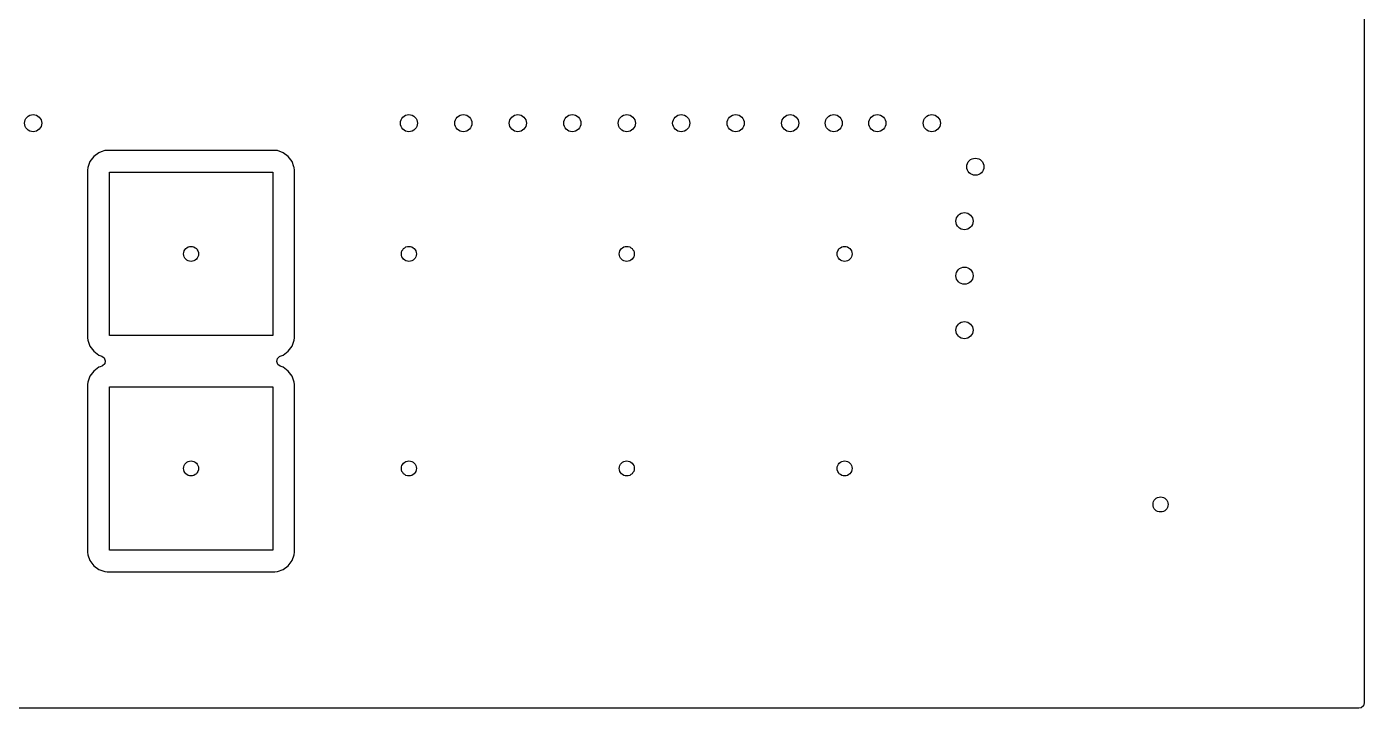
# Model space of a CAD drawing. Extents: x 0.01 to 1.99, y 0.01 to 1.59.
# Drawn here: x 0.759 to 1.987, y 0.013 to 0.638 of the extents above; entities that cross this region are included whole.
import ezdxf

# ---------------------------------------------------------------- set-up
doc = ezdxf.new("R2010")
doc.units = 0
doc.header["$MEASUREMENT"] = 0
doc.layers.add('BLACK', color=7, linetype='CONTINUOUS')

msp = doc.modelspace()

# ---------------------------------------------------------------- linework, layer by layer
at = {"layer": 'BLACK', "linetype": 'CONTINUOUS'}
for p, q in [((1.987, 1.5821), (1.987, 0.0179)), ((0.8207, 0.5193), (0.8172, 0.5147)), ((0.8253, 0.5228), (0.8207, 0.5193)), ((0.8276, 0.5236), (0.8253, 0.5228)), ((0.8253, 0.5228), (0.8253, 0.5228)), ((0.8253, 0.5228), (0.8253, 0.5228)), ((0.8307, 0.5248), (0.8276, 0.5236)), ((0.8331, 0.525), (0.8307, 0.5248)), ((0.8307, 0.5248), (0.8307, 0.5248)), ((0.8331, 0.525), (0.8331, 0.525)), ((0.9869, 0.525), (0.8331, 0.525)), ((0.8331, 0.525), (0.8331, 0.525)), ((0.9893, 0.5248), (0.9869, 0.525)), ((0.9869, 0.525), (0.9869, 0.525)), ((0.9869, 0.525), (0.9869, 0.525)), ((0.9947, 0.5228), (0.9893, 0.5248)), ((0.9893, 0.5248), (0.9893, 0.5248)), ((0.9893, 0.5248), (0.9893, 0.5248)), ((0.9993, 0.5193), (0.9947, 0.5228)), ((1.0028, 0.5147), (0.9993, 0.5193)), ((0.8152, 0.5093), (0.815, 0.5069)), ((0.815, 0.5069), (0.815, 0.3531)), ((0.8172, 0.5147), (0.8152, 0.5093)), ((0.8152, 0.5093), (0.8152, 0.5093)), ((0.8172, 0.5147), (0.8172, 0.5147)), ((0.835, 0.355), (0.835, 0.505)), ((0.835, 0.505), (0.985, 0.505)), ((0.985, 0.505), (0.985, 0.355)), ((1.0045, 0.51), (1.0028, 0.5147)), ((1.0048, 0.5093), (1.0045, 0.51)), ((1.005, 0.5069), (1.0048, 0.5093)), ((1.0048, 0.5093), (1.0048, 0.5093)), ((1.005, 0.3531), (1.005, 0.5069)), ((1.005, 0.5069), (1.005, 0.5069)), ((0.815, 0.3531), (0.8152, 0.3507)), ((0.8152, 0.3507), (0.8152, 0.3507)), ((0.8152, 0.3507), (0.8172, 0.3453)), ((0.8172, 0.3453), (0.8172, 0.3453)), ((0.8172, 0.3453), (0.8207, 0.3407)), ((0.985, 0.355), (0.835, 0.355)), ((0.9993, 0.3407), (1.0028, 0.3453)), ((1.0028, 0.3453), (1.0048, 0.3507)), ((1.0028, 0.3453), (1.0028, 0.3453)), ((1.0048, 0.3507), (1.005, 0.3531)), ((1.0048, 0.3507), (1.0048, 0.3507)), ((1.005, 0.3531), (1.005, 0.3531)), ((0.8207, 0.3407), (0.8253, 0.3372)), ((0.8253, 0.3372), (0.8253, 0.3372)), ((0.8253, 0.3372), (0.8281, 0.3362)), ((0.8281, 0.3362), (0.8303, 0.3345)), ((0.8303, 0.3345), (0.8313, 0.3319)), ((0.8313, 0.3319), (0.8307, 0.3292)), ((0.9887, 0.3312), (0.9893, 0.334)), ((0.9893, 0.334), (0.9913, 0.3359)), ((0.9913, 0.3359), (0.9919, 0.3362)), ((0.9919, 0.3362), (0.9947, 0.3372)), ((0.9947, 0.3372), (0.9993, 0.3407)), ((0.9947, 0.3372), (0.9947, 0.3372)), ((0.9947, 0.3372), (0.9947, 0.3372)), ((0.8207, 0.3225), (0.8172, 0.3178)), ((0.8253, 0.3259), (0.8207, 0.3225)), ((0.8266, 0.3264), (0.8253, 0.3259)), ((0.8253, 0.3259), (0.8253, 0.3259)), ((0.8253, 0.3259), (0.8253, 0.3259)), ((0.8281, 0.3269), (0.8266, 0.3264)), ((0.8287, 0.3272), (0.8281, 0.3269)), ((0.8307, 0.3292), (0.8287, 0.3272)), ((0.9897, 0.3286), (0.9887, 0.3312)), ((0.9919, 0.3269), (0.9897, 0.3286)), ((0.9947, 0.3259), (0.9919, 0.3269)), ((0.9993, 0.3225), (0.9947, 0.3259)), ((1.0028, 0.3178), (0.9993, 0.3225)), ((0.8152, 0.3124), (0.815, 0.3101)), ((0.815, 0.3101), (0.815, 0.1562)), ((0.8172, 0.3178), (0.8152, 0.3124)), ((0.8152, 0.3124), (0.8152, 0.3124)), ((0.8172, 0.3178), (0.8172, 0.3178)), ((0.835, 0.1581), (0.835, 0.3081)), ((0.835, 0.3081), (0.985, 0.3081)), ((0.985, 0.3081), (0.985, 0.1581)), ((1.0045, 0.3132), (1.0028, 0.3178)), ((1.0048, 0.3124), (1.0045, 0.3132)), ((1.005, 0.3101), (1.0048, 0.3124)), ((1.0048, 0.3124), (1.0048, 0.3124)), ((1.005, 0.1562), (1.005, 0.3101)), ((1.005, 0.3101), (1.005, 0.3101)), ((0.815, 0.1562), (0.8152, 0.1539)), ((0.8152, 0.1539), (0.8152, 0.1539)), ((0.8152, 0.1539), (0.8172, 0.1485)), ((0.8172, 0.1485), (0.8172, 0.1485)), ((0.8172, 0.1485), (0.8207, 0.1438)), ((0.985, 0.1581), (0.835, 0.1581)), ((0.9993, 0.1438), (1.0028, 0.1485)), ((1.0028, 0.1485), (1.0048, 0.1539)), ((1.0028, 0.1485), (1.0028, 0.1485)), ((1.0048, 0.1539), (1.005, 0.1562)), ((1.0048, 0.1539), (1.0048, 0.1539)), ((1.005, 0.1562), (1.005, 0.1562)), ((0.8207, 0.1438), (0.8253, 0.1404)), ((0.8253, 0.1404), (0.8253, 0.1404)), ((0.8253, 0.1404), (0.8307, 0.1384)), ((0.8307, 0.1384), (0.8307, 0.1384)), ((0.8307, 0.1384), (0.8331, 0.1381)), ((0.8331, 0.1381), (0.8331, 0.1381)), ((0.8331, 0.1381), (0.9869, 0.1381)), ((0.9869, 0.1381), (0.9893, 0.1384)), ((0.9893, 0.1384), (0.9947, 0.1404)), ((0.9893, 0.1384), (0.9893, 0.1384)), ((0.9947, 0.1404), (0.9993, 0.1438)), ((0.9947, 0.1404), (0.9947, 0.1404)), ((1.9821, 0.013), (0.0179, 0.013)), ((1.9841, 0.0134), (1.9821, 0.013)), ((1.9862, 0.0153), (1.9841, 0.0134)), ((1.987, 0.0179), (1.9862, 0.0153))]:
    msp.add_line(p, q, dxfattribs=at)
at = {"layer": 'BLACK'}
for centre, radius in [((0.765, 0.55), 0.00787), ((1.11, 0.55), 0.00787), ((1.16, 0.55), 0.00787), ((1.21, 0.55), 0.00787), ((1.26, 0.55), 0.00787), ((1.31, 0.55), 0.00787), ((1.36, 0.55), 0.00787), ((1.41, 0.55), 0.00787), ((1.46, 0.55), 0.00787), ((1.5, 0.55), 0.00787), ((1.54, 0.55), 0.00787), ((1.59, 0.55), 0.00787), ((1.63, 0.51), 0.00787), ((1.62, 0.46), 0.00787), ((0.91, 0.43), 0.00689), ((1.11, 0.43), 0.00689), ((1.31, 0.43), 0.00689), ((1.51, 0.43), 0.00689), ((1.62, 0.41), 0.00787), ((1.62, 0.36), 0.00787), ((0.91, 0.2331), 0.00689), ((1.11, 0.2331), 0.00689), ((1.31, 0.2331), 0.00689), ((1.51, 0.2331), 0.00689), ((1.8, 0.2), 0.00689)]:
    msp.add_circle(centre, radius, dxfattribs=at)

doc.saveas('drawing.dxf')
